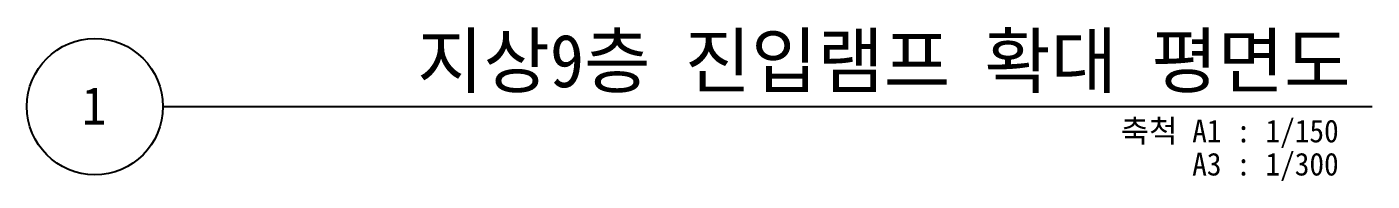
# Model space of a CAD drawing. Header units: millimetres. Extents: x 2292510 to 2787134, y 32296 to 526467.
# Drawn here: x 2708271 to 2734971, y 268976 to 272028 of the extents above; entities that cross this region are included whole.
import ezdxf
from ezdxf.enums import TextEntityAlignment as Align

# ---------------------------------------------------------------- set-up
doc = ezdxf.new("R2010")
doc.units = ezdxf.units.MM
doc.header["$LTSCALE"] = 200
doc.header["$MEASUREMENT"] = 0
doc.layers.add('A-XXXX-SYMB', color=7, linetype='CONTINUOUS', lineweight=25)
doc.layers.add('A-XXXX-TXT1', color=3, linetype='CONTINUOUS', lineweight=25)
doc.styles.add('돋움체', font='')
doc.styles.get('돋움체').set_extended_font_data('DotumChe')

msp = doc.modelspace()

# ---------------------------------------------------------------- linework, layer by layer
at = {"layer": 'A-XXXX-SYMB'}
msp.add_line((2710970.8, 270450.5), (2734970.8, 270450.5), dxfattribs=at)
msp.add_circle((2709620.8, 270450.5), 1350, dxfattribs=at)

# ---------------------------------------------------------------- texts
at = {"layer": 'A-XXXX-TXT1', "style": '돋움체'}
msp.add_text('지상9층 진입램프 확대 평면도', height=1050, dxfattribs=at).set_placement((2734542, 270518.4), align=Align.BOTTOM_RIGHT)
msp.add_text('1', height=750, dxfattribs=at).set_placement((2709603.4, 270466.5), align=Align.MIDDLE)
for s, p in [('축척 A1 : 1/150', (2734308.4, 270192.1)), ('A3 : 1/300', (2734308.4, 269535.3))]:
    msp.add_text(s, height=450, dxfattribs=at).set_placement(p, align=Align.TOP_RIGHT)

doc.saveas('drawing.dxf')
